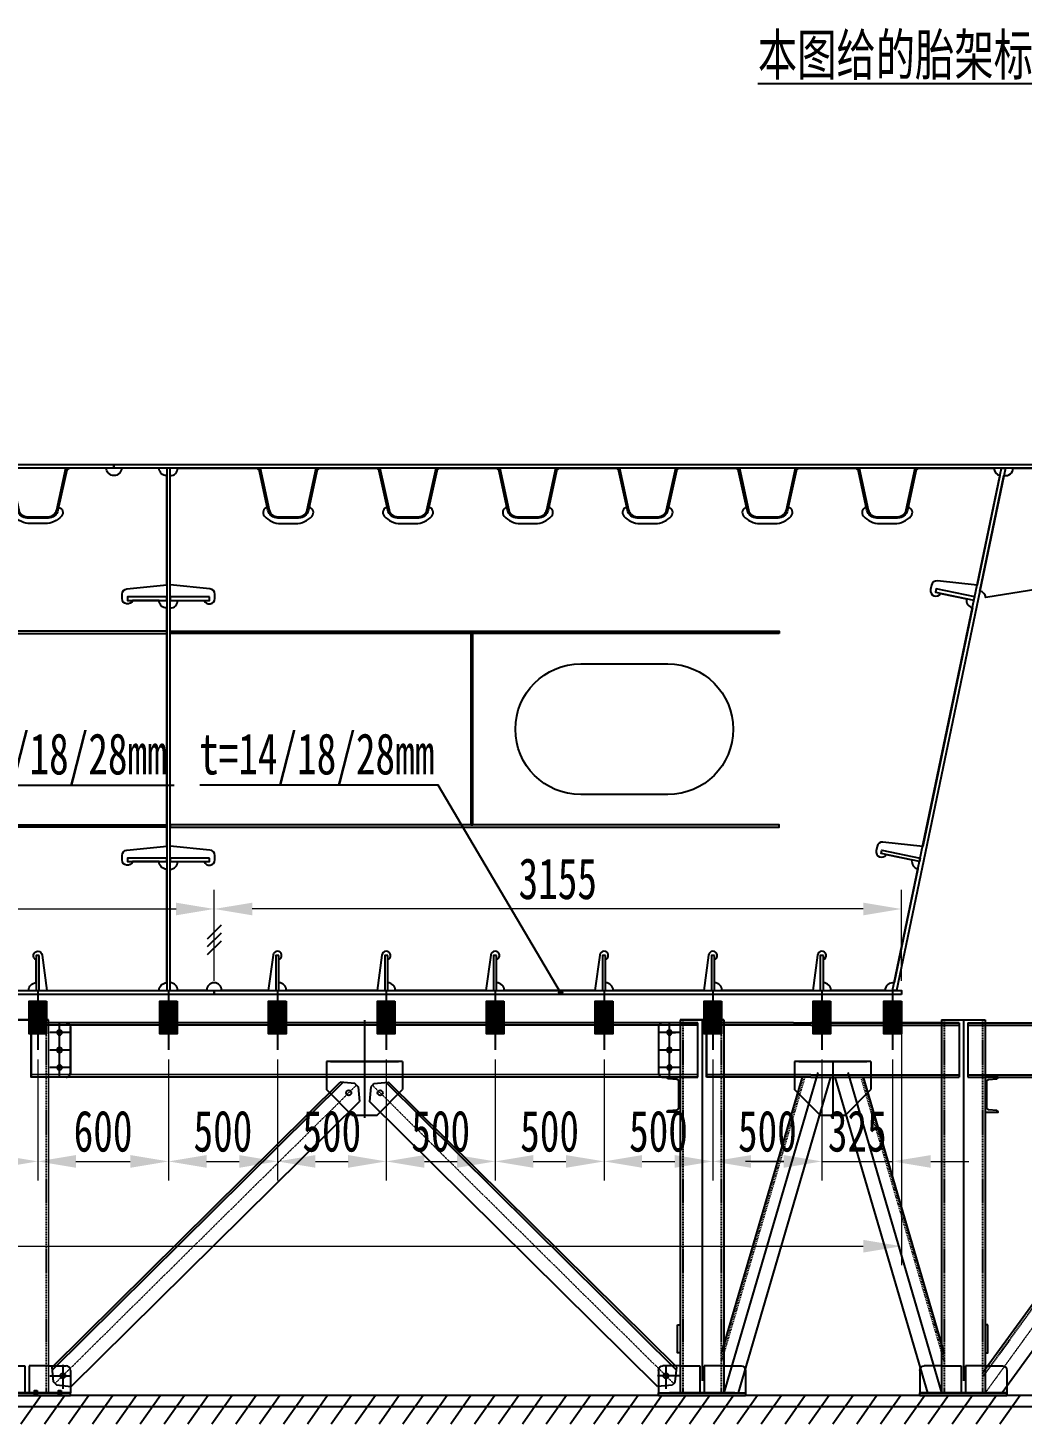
# Model space of a CAD drawing. Extents: x -158665 to 747974, y -1078007 to -307893.
# Drawn here: x 567561 to 572125, y -715950 to -709536 of the extents above; entities that cross this region are included whole.
import ezdxf

# ---------------------------------------------------------------- set-up
doc = ezdxf.new("R2010")
doc.units = 0
doc.header["$LTSCALE"] = 0.02
doc.header["$MEASUREMENT"] = 0
doc.header["$PDMODE"] = 35
doc.header["$PDSIZE"] = 150
for name, pattern in [('ACAD_ISO10W100', [18, 12, -3, 0, -3]), ('CENTER', [2, 1.25, -0.25, 0.25, -0.25]), ('DASHEDX2', [38.1, 25.4, -12.7])]:
    doc.linetypes.add(name, pattern=pattern)
doc.layers.get('0').update_dxf_attribs({"linetype": 'CONTINUOUS'})
doc.layers.get('Defpoints').update_dxf_attribs({"linetype": 'CONTINUOUS'})
doc.layers.add('1', color=1, linetype='CONTINUOUS')
for name, color, linetype, lineweight in [('中心线(CENTER)', 1, 'CENTER', 13), ('中粗线', 7, 'CONTINUOUS', 25), ('文字层', 4, 'CONTINUOUS', 13)]:
    doc.layers.add(name, color=color, linetype=linetype, lineweight=lineweight)
doc.styles.add('仿宋', font='仿宋_GB2312_1.ttf', dxfattribs={"width": 0.7})
doc.dimstyles.new('70', dxfattribs={"dimscale": 70, "dimtxt": 2.7, "dimasz": 2.5, "dimexe": 1.25, "dimexo": 0.625, "dimtad": 1, "dimdec": 0, "dimdsep": 46, "dimtxsty": '仿宋', "dimcen": 2.5, "dimclrd": 3, "dimclre": 3, "dimclrt": 4, "dimazin": 0, "dimtfac": 1, "dimtdec": 0, "dimtmove": 0, "dimatfit": 3, "dimfxl": 1.25, "dimlwd": 13, "dimlwe": 13, "dimarcsym": 0})

# ---------------------------------------------------------------- blocks, each defined once
blk = doc.blocks.new('h2')
at = {"color": 8}
for p, q in [((0, 0), (380.1, 0)), ((2260, 0.1), (380, 0)), ((2180, 14), (2380, 14)), ((2380, 14), (2180, 14)), ((4480, 14), (4680, 14)), ((4680, 14), (4480, 14)), ((0, -11), (160, -11)), ((155.1, -11), (2260, -11)), ((4680, 0), (2300, 0)), ((2300, -11), (2699.9, -11)), ((2699.9, -11), (4680, -11)), ((1304.9, -190.2), (954.9, -190.2)), ((954.9, -190.2), (954.9, -318.5)), ((973.7, -190.2), (1286.2, -190.2)), ((1129.9, -190.2), (1129.9, -448.9)), ((3255.1, -190.2), (3605.1, -190.2)), ((3586.3, -190.2), (3273.8, -190.2)), ((3430.1, -190.2), (3430.1, -448.9)), ((3605.1, -190.2), (3605.1, -318.5)), ((0, -239), (160, -239)), ((0, -250), (160, -250)), ((160, -239), (2260, -239)), ((160, -250), (2260, -250)), ((2299.9, -239), (2699.9, -239)), ((2299.9, -250), (2699.9, -250)), ((2300, -239), (2399.9, -239)), ((2300, -250), (2399.9, -250)), ((2699.9, -239), (4680, -239)), ((2699.9, -250), (4680, -250)), ((4680, -250), (2779.9, -250)), ((4599.9, -239), (4680, -239)), ((4599.9, -250), (4680, -250)), ((4679.9, -250), (4599.9, -250)), ((4679.9, -250), (4599.9, -250)), ((2080, -1596.5), (2080, -1700)), ((2180, -1576.5), (2270, -1576.5)), ((2270, -1576.5), (2270, -1700)), ((2379.9, -1576.5), (2289.9, -1576.5)), ((2289.9, -1576.5), (2289.9, -1700.5)), ((2380, -1576.5), (2290, -1576.5)), ((2290, -1576.5), (2290, -1700)), ((2379.9, -1576.5), (2459.9, -1576.5)), ((2479.9, -1596.5), (2479.9, -1708.5)), ((2480, -1596.5), (2480, -1700)), ((4380, -1596.5), (4380, -1700)), ((4480, -1576.5), (4570, -1576.5)), ((4570, -1576.5), (4570, -1700)), ((2480, -1700), (2080, -1700)), ((2080, -1700), (2480, -1700)), ((2080, -1712), (2080, -1700)), ((2480, -1712), (2080, -1712)), ((2080, -1712), (2480, -1712)), ((2130, -1700), (2430, -1700)), ((2130, -1700), (2172, -1700)), ((2130, -1700), (2172, -1700)), ((2430, -1700), (2130, -1700)), ((2210, -1712), (2350, -1712)), ((2350, -1712), (2210, -1712)), ((2430, -1700), (2388, -1700)), ((2430, -1700), (2388, -1700)), ((2430, -1700), (2388, -1700)), ((2430, -1700), (2388, -1700)), ((2480, -1712), (2480, -1700)), ((2480, -1712), (2480, -1700)), ((4780, -1700), (4380, -1700)), ((4380, -1700), (4780, -1700)), ((4380, -1712), (4380, -1700)), ((4780, -1712), (4380, -1712)), ((4380, -1712), (4780, -1712)), ((4430, -1700), (4730, -1700)), ((4430, -1700), (4472, -1700)), ((4430, -1700), (4472, -1700)), ((4730, -1700), (4430, -1700)), ((4510, -1712), (4650, -1712)), ((4650, -1712), (4510, -1712)), ((4730, -1700), (4688, -1700)), ((4730, -1700), (4688, -1700)), ((4730, -1700), (4688, -1700)), ((4730, -1700), (4688, -1700)), ((4780, -1712), (4780, -1700)), ((4780, -1712), (4780, -1700))]:
    blk.add_line(p, q, dxfattribs=at)
at = {"color": 8, "linetype": 'DASHEDX2', "ltscale": 10}
for p, q in [((2192, 14), (2192, -1700)), ((2368, 14), (2368, -1700)), ((4492, 14), (4492, -1700)), ((4668, 14), (4668, -1700))]:
    blk.add_line(p, q, dxfattribs=at)
at = {"color": 8, "linetype": 'DASHEDX2', "ltscale": 50}
for p, q in [((0, -11), (160, -11)), ((155.1, -11), (2260, -11)), ((2300, -11), (2360, -11)), ((2699.9, -11), (4680, -11))]:
    blk.add_line(p, q, dxfattribs=at)
at = {"color": 8, "ltscale": 50}
for p, q in [((1304.9, -190.2), (1305, -318.4)), ((3255.1, -190.2), (3255, -318.4)), ((4420, -250), (4480, -250)), ((1071.8, -436.5), (954.9, -318.5)), ((1188, -436.6), (1305, -318.6)), ((1188.1, -436.5), (1305, -318.4)), ((1188.2, -436.5), (1305.1, -318.5)), ((3371.8, -436.5), (3254.9, -318.5)), ((3371.9, -436.5), (3255, -318.4)), ((3372, -436.6), (3255, -318.6)), ((3488.2, -436.5), (3605.1, -318.5)), ((1071.8, -436.5), (1188.1, -436.5)), ((3488.2, -436.5), (3371.9, -436.5)), ((2180, -1576.5), (2100, -1576.5)), ((2380, -1576.5), (2460, -1576.5)), ((4480, -1576.5), (4400, -1576.5))]:
    blk.add_line(p, q, dxfattribs=at)
at = {"color": 8}
for points in [[(2392, -1388), (2380, -1388), (2380, -1516), (2392, -1516)], [(4692, -1388), (4680, -1388), (4680, -1516), (4692, -1516)]]:
    blk.add_lwpolyline(points, close=True, dxfattribs=at)
for centre, start, end in [((2100, -1596.5), 90, 180), ((2459.9, -1596.5), 0, 90), ((2460, -1596.5), 0, 90), ((2460.5, -1597), 0.01956, 90.01956), ((4400, -1596.5), 90, 180)]:
    blk.add_arc(centre, 20, start, end, dxfattribs=at)
at = {"layer": '中心线(CENTER)', "color": 8, "ltscale": 10}
for p, q in [((2280, 14), (2280, -1644.3)), ((4580, 14), (4580, -1644.3)), ((1129.9, -250), (80, -1700)), ((1129.9, -250), (2179.8, -1700)), ((3430.1, -250), (2380.2, -1700)), ((3430.1, -250), (4480, -1700))]:
    blk.add_line(p, q, dxfattribs=at)
at = {"layer": '中粗线', "color": 8, "ltscale": 50}
for p, q in [((2260, 0.1), (2260, -250)), ((2300, 0.1), (2300, -250)), ((0, 0), (0, -250)), ((1052.8, -250), (68, -1610)), ((1207.1, -250), (2191.8, -1610)), ((3352.9, -250), (2368.2, -1610)), ((3507.2, -250), (4492, -1610)), ((1129.9, -356.6), (157.2, -1700)), ((1129.9, -356.6), (2102.7, -1700)), ((3430.1, -356.6), (2457.3, -1700)), ((3430.1, -356.6), (4402.8, -1700))]:
    blk.add_line(p, q, dxfattribs=at)
at = {"layer": '中粗线', "color": 8, "linetype": 'DASHEDX2', "ltscale": 5}
for p, q in [((1065.1, -250), (68, -1627.1)), ((1194.7, -250), (2191.8, -1627.1)), ((3365.3, -250), (2368.2, -1627.1)), ((3494.9, -250), (4492, -1627.1))]:
    blk.add_line(p, q, dxfattribs=at)
at = {"layer": '文字层', "color": 8}
for p, q in [((2180, 14), (2180, -1700)), ((2180, 14), (2180, -1700)), ((2380, 14), (2380, -1306)), ((2380, 14), (2380, -1700)), ((4480, 14), (4480, -1700)), ((4480, 14), (4480, -1700)), ((4680, 14), (4680, -1306)), ((4680, 14), (4680, -1700))]:
    blk.add_line(p, q, dxfattribs=at)
for points in [[(2380, -410), (2440, -410, 0.390356), (2433.4, -402.8), (2395.1, -399.9, -0.393594), (2387.2, -391.3), (2387.2, -268.7, -0.390356), (2395.1, -260.1), (2433.4, -257.2, 0.390356), (2440, -250), (2380, -250)], [(4480, -410), (4420, -410, -0.390356), (4426.6, -402.8), (4464.9, -399.9, 0.393594), (4472.8, -391.3), (4472.8, -268.7, 0.390356), (4464.9, -260.1), (4426.6, -257.2, -0.390356), (4420, -250), (4480, -250)]]:
    blk.add_lwpolyline(points, format="xyb", close=True, dxfattribs=at)
blk = doc.blocks.new('f d')
at = {"color": 8}
for p, q in [((-200, 0), (0, 0)), ((-1825, -192.3), (-1475, -192.3)), ((-1493.7, -192.3), (-1806.2, -192.3)), ((-1475, -192.3), (-1475, -320.6)), ((1625, -192.3), (1275, -192.3)), ((1275, -192.3), (1275, -320.6)), ((1293.7, -192.3), (1606.2, -192.3)), ((1450, -192.3), (1450, -451)), ((-199.9, -1590.5), (-279.9, -1590.5)), ((-200, -1590.5), (-110, -1590.5)), ((-199.9, -1590.5), (-109.9, -1590.5)), ((-110, -1590.5), (-110, -1714)), ((-109.9, -1590.5), (-109.9, -1714.5)), ((0, -1590.5), (-90, -1590.5)), ((-90, -1590.5), (-90, -1714)), ((-300, -1610.5), (-300, -1714)), ((-299.9, -1610.5), (-299.9, -1722.5)), ((100, -1610.5), (100, -1714)), ((-300, -1714), (100, -1714)), ((100, -1714), (-300, -1714)), ((-300, -1726), (-300, -1714)), ((-300, -1726), (-300, -1714)), ((-300, -1726), (100, -1726)), ((100, -1726), (-300, -1726)), ((50, -1714), (-250, -1714)), ((-250, -1714), (50, -1714)), ((-250, -1714), (-208, -1714)), ((-250, -1714), (-208, -1714)), ((-250, -1714), (-208, -1714)), ((-250, -1714), (-208, -1714)), ((-30, -1726), (-170, -1726)), ((-170, -1726), (-30, -1726)), ((50, -1714), (8, -1714)), ((50, -1714), (8, -1714)), ((100, -1726), (100, -1714))]:
    blk.add_line(p, q, dxfattribs=at)
at = {"color": 8, "linetype": 'DASHEDX2', "ltscale": 10}
for p, q in [((-188, 0), (-188, -1714)), ((-188, 0), (-188, -1714)), ((-188, 0), (-188, -1714)), ((-12, 0), (-12, -1714))]:
    blk.add_line(p, q, dxfattribs=at)
at = {"color": 8, "ltscale": 50}
for p, q in [((-1825, -192.3), (-1825, -320.6)), ((1625, -192.3), (1625, -320.6)), ((-3083.5, -1596.6), (-1760.8, -286)), ((-3082.3, -1609.4), (-1748, -287.4)), ((-1708.2, -438.7), (-1825, -320.6)), ((-1693.6, -293.4), (-1760.8, -286)), ((-1686.6, -300.5), (-1693.6, -293.4)), ((-1686.6, -300.5), (-1679.5, -307.6)), ((-1679.5, -307.6), (-1672.8, -374.8)), ((-1620.4, -307.6), (-1627.1, -374.8)), ((-1613.4, -300.5), (-1620.4, -307.6)), ((-1613.4, -300.5), (-1606.4, -293.3)), ((-1606.4, -293.3), (-1539.2, -286)), ((-1591.8, -438.7), (-1475, -320.6)), ((-217.3, -1608.9), (-1552, -287.4)), ((-216, -1596.1), (-1539.2, -286)), ((16, -1596.1), (1339.2, -286)), ((17.3, -1608.9), (1352, -287.4)), ((1391.8, -438.7), (1275, -320.6)), ((1406.4, -293.3), (1339.2, -286)), ((1413.4, -300.5), (1406.4, -293.3)), ((1413.4, -300.5), (1420.4, -307.6)), ((1420.4, -307.6), (1427.1, -374.8)), ((1479.5, -307.6), (1472.8, -374.8)), ((1486.6, -300.5), (1479.5, -307.6)), ((1486.6, -300.5), (1493.6, -293.4)), ((1493.6, -293.4), (1560.8, -286)), ((1508.2, -438.7), (1625, -320.6)), ((2882.3, -1609.4), (1548, -287.4)), ((2883.5, -1596.6), (1560.8, -286)), ((-2995.5, -1685.4), (-1672.8, -374.8)), ((-1708.1, -438.7), (-1825, -320.7)), ((-303.9, -1684.9), (-1627.1, -374.8)), ((103.9, -1684.9), (1427.1, -374.8)), ((2795.5, -1685.4), (1472.8, -374.8)), ((1508.1, -438.7), (1625, -320.7)), ((-1591.8, -438.7), (-1708.2, -438.7)), ((1391.8, -438.7), (1508.2, -438.7)), ((-3076.8, -1663.9), (-3083.5, -1596.6)), ((-200, -1590.5), (-280, -1590.5)), ((-222.7, -1663.4), (-216, -1596.1)), ((0, -1590.5), (80, -1590.5)), ((22.7, -1663.4), (16, -1596.1)), ((2876.8, -1663.9), (2883.5, -1596.6)), ((-3069.8, -1671), (-3076.8, -1663.9)), ((-229.7, -1670.5), (-222.7, -1663.4)), ((29.7, -1670.5), (22.7, -1663.4)), ((2869.8, -1671), (2876.8, -1663.9)), ((-3069.8, -1671), (-3062.7, -1678.1)), ((-3062.7, -1678.1), (-2995.5, -1685.4)), ((-236.7, -1677.6), (-303.9, -1684.9)), ((-229.7, -1670.5), (-236.7, -1677.6)), ((29.7, -1670.5), (36.7, -1677.6)), ((36.7, -1677.6), (103.9, -1684.9)), ((2862.7, -1678.1), (2795.5, -1685.4)), ((2869.8, -1671), (2862.7, -1678.1))]:
    blk.add_line(p, q, dxfattribs=at)
at = {"color": 8, "ltscale": 5}
blk.add_line((-1650, -192.3), (-1650, -451), dxfattribs=at)
at = {"color": 8, "linetype": 'ACAD_ISO10W100', "ltscale": 10}
for p, q in [((-3034.3, -1585.8), (-3034.2, -1695.8)), ((-265.2, -1585.3), (-265.2, -1695.3)), ((65.2, -1585.3), (65.2, -1695.3)), ((2834.3, -1585.8), (2834.2, -1695.8)), ((-3094.3, -1635.8), (-2994.3, -1635.7)), ((-205.2, -1635.3), (-305.2, -1635.3)), ((5.2, -1635.3), (105.2, -1635.3)), ((2894.3, -1635.8), (2794.3, -1635.7))]:
    blk.add_line(p, q, dxfattribs=at)
at = {"color": 8}
for centre in [(-1722.1, -335.7), (-1722.1, -335.6), (-1577.9, -335.6), (1377.9, -335.6), (1522.1, -335.6), (1522.1, -335.7), (-3034.3, -1635.8), (-265.2, -1635.3), (65.2, -1635.3), (2834.3, -1635.8)]:
    blk.add_circle(centre, 11.6, dxfattribs=at)
for centre, start, end in [((-280, -1610.5), 90, 180), ((-279.9, -1610.5), 90, 180), ((80, -1610.5), 0, 90)]:
    blk.add_arc(centre, 20, start, end, dxfattribs=at)
at = {"layer": '中心线(CENTER)', "color": 8, "ltscale": 5}
for p, q in [((-3069.8, -1671), (-1686.6, -300.5)), ((-229.7, -1670.5), (-1613.4, -300.5)), ((29.7, -1670.5), (1413.4, -300.5)), ((2869.8, -1671), (1486.6, -300.5))]:
    blk.add_line(p, q, dxfattribs=at)
at = {"layer": '文字层', "color": 8}
for p, q in [((-200, 0), (-200, -1320)), ((-200, 0), (-200, -1714)), ((-200, 0), (-200, -1714)), ((-200, 0), (-200, -1714)), ((0, 0), (0, -1714)), ((0, 0), (0, -1714))]:
    blk.add_line(p, q, dxfattribs=at)
blk.add_lwpolyline([(-200, -424), (-260, -424, -0.390356), (-253.4, -416.8), (-215.1, -413.9, 0.393594), (-207.2, -405.3), (-207.2, -282.7, 0.390356), (-215.1, -274.1), (-253.4, -271.2, -0.390356), (-260, -264), (-200, -264)], format="xyb", close=True, dxfattribs=at)
blk = doc.blocks.new('TJ')
at = {"color": 8}
for p, q in [((4500, 0), (4500, -1320)), ((4500, 0), (4500, -1714)), ((4600, 0), (4600, -1658.3)), ((4700, 0), (4700, -1714)), ((4700, 0), (4700, -1714)), ((5700, 0), (5700, -1714)), ((5700, 0), (5900, 0)), ((5700, 0), (5700, -1714)), ((5900, 0), (5700, 0)), ((5800, 0), (5800, -1658.3)), ((5900, 0), (5900, -1320)), ((5900, 0), (5900, -1714)), ((8800, 0), (9000, 0)), ((5380.1, -14), (4620, -14)), ((4620, -14), (5300.1, -14)), ((4819.9, -14), (4620, -14)), ((5300.1, -25), (4620, -25)), ((5300.1, -25), (5780, -25.1)), ((5380.1, -14), (5780, -14)), ((5620, -14), (5780, -14)), ((5700, -14), (5780, -14)), ((5780, -13.8), (5780, -264)), ((5780, -264), (5780, -13.8)), ((5780, -264), (5780, -13.8)), ((5819.9, -14), (8880, -13.8)), ((5819.9, -264), (5819.9, -13.8)), ((5819.9, -264), (5819.9, -13.8)), ((5899.9, -14), (5819.9, -14)), ((5899.9, -14), (5819.9, -14)), ((5819.9, -25.1), (8880, -25.5)), ((8720, -14), (8880, -14)), ((8800, -14), (8880, -14)), ((8879.8, -265.5), (8880, -15.2)), ((8879.8, -265.5), (8880, -15.2)), ((8880, -13.8), (8880, -264)), ((8880, -264), (8880, -13.8)), ((8880, -264), (8880, -13.8)), ((5025, -192.3), (5375, -192.3)), ((5356.3, -192.3), (5043.8, -192.3)), ((5200, -192.3), (5200, -455.7)), ((5375, -192.3), (5375, -320.6)), ((5300.1, -253), (4620, -253)), ((5131.3, -242.1), (4700, -1714)), ((5268.7, -242.1), (5700, -1714)), ((5300.1, -253), (5780, -252.8)), ((5819.9, -252.8), (8880, -251.5)), ((5300.1, -264), (4620, -264)), ((5300.1, -264), (5780, -263.9)), ((5620, -264), (5780, -264)), ((5700, -264), (5780, -264)), ((5819.9, -263.9), (8880, -263.5)), ((5899.9, -264), (5819.9, -264)), ((5899.9, -264), (5819.9, -264)), ((8720, -264), (8880, -264)), ((8800, -264), (8880, -264)), ((4500.1, -1590.5), (4420.1, -1590.5)), ((4500.1, -1590.5), (4590.1, -1590.5)), ((4590.1, -1590.5), (4590.1, -1714.5)), ((4700, -1590.5), (4610, -1590.5)), ((4610, -1590.5), (4610, -1714)), ((5700.1, -1590.5), (5620.1, -1590.5)), ((5700, -1590.5), (5790, -1590.5)), ((5790, -1590.5), (5790, -1714)), ((5899.9, -1590.5), (5809.9, -1590.5)), ((5809.9, -1590.5), (5809.9, -1714.5)), ((5899.9, -1590.5), (5979.9, -1590.5)), ((4400.1, -1610.5), (4400.1, -1722.5)), ((4800, -1610.5), (4800, -1714)), ((5600.1, -1610.5), (5600.1, -1714)), ((5999.9, -1610.5), (6000, -1714)), ((4400, -1714), (4800, -1714)), ((4800, -1714), (4400, -1714)), ((4400, -1726), (4400, -1714)), ((4400, -1726), (4800, -1726)), ((4800, -1726), (4400, -1726)), ((4750, -1714), (4450, -1714)), ((4450, -1714), (4750, -1714)), ((4450, -1714), (4492, -1714)), ((4450, -1714), (4492, -1714)), ((4670, -1726), (4530, -1726)), ((4530, -1726), (4670, -1726)), ((4750, -1714), (4708, -1714)), ((4750, -1714), (4708, -1714)), ((4800, -1726), (4800, -1714)), ((6000, -1714), (5600, -1714)), ((6000, -1726), (5600, -1726)), ((5650, -1714), (5950, -1714)), ((5950, -1714), (5650, -1714)), ((5730, -1726), (5870, -1726)), ((5870, -1726), (5730, -1726)), ((5950, -1714), (5908, -1714))]:
    blk.add_line(p, q, dxfattribs=at)
at = {"color": 8, "ltscale": 50}
for p, q in [((4700, 0), (4500, 0)), ((4620, -14), (4620, -264)), ((5899.9, -14), (5979.9, -14)), ((5938.9, -59), (5921.9, -59)), ((5025, -192.3), (5025, -320.6)), ((5059.8, -264), (4688, -1532.7)), ((5190, -264), (4765.1, -1714)), ((5141.8, -438.7), (5025, -320.6)), ((5141.9, -438.7), (5025, -320.7)), ((5210, -264), (5634.9, -1714)), ((5258.1, -438.7), (5375, -320.6)), ((5340.2, -264), (5712, -1532.7)), ((5960, -264), (5900, -264)), ((5979.9, -264), (5960, -264)), ((5258.1, -438.7), (5141.8, -438.7)), ((4700, -1590.5), (4780, -1590.5))]:
    blk.add_line(p, q, dxfattribs=at)
at = {"color": 8, "linetype": 'DASHEDX2', "ltscale": 10}
for p, q in [((4512, 0), (4512, -1714)), ((4512, 0), (4512, -1714)), ((4688, 0), (4688, -1714)), ((4688, 0), (4688, -1714)), ((5712, 0), (5712, -1714)), ((5712, 0), (5712, -1714)), ((5888, 0), (5888, -1714)), ((5888, 0), (5888, -1714)), ((5300.1, -25), (4620, -25)), ((5070.2, -264), (4688, -1568.3)), ((5329.8, -264), (5712, -1568.3))]:
    blk.add_line(p, q, dxfattribs=at)
at = {"color": 8, "linetype": 'ACAD_ISO10W100', "ltscale": 10}
for p, q in [((5899.9, -59), (5996.1, -59)), ((5949.9, -264), (5949.9, -14)), ((7350, -1.9), (7350, -263.9)), ((8700, -59), (8796.2, -59)), ((8750, -264), (8750, -14)), ((8750, -264), (8750, -14)), ((5899.9, -139), (5996.1, -139)), ((8700, -139), (8796.2, -139)), ((5899.9, -219), (5996.1, -219)), ((8700, -219), (8796.2, -219))]:
    blk.add_line(p, q, dxfattribs=at)
at = {"color": 8}
for points in [[(5979.9, -14, -0.414214), (5999.9, -34), (5999.9, -244, -0.414214), (5979.9, -264)], [(8720, -264, -0.414214), (8700, -244)]]:
    blk.add_lwpolyline(points, format="xyb", dxfattribs=at)
for points in [[(8700, -244), (8700, -34)], [(4488, -1402), (4500, -1402), (4500, -1530), (4488, -1530)], [(5912, -1402), (5900, -1402), (5900, -1530), (5912, -1530)], [(-556.3, -1726), (19324.5, -1726), (19324.5, -1775.9), (-556.3, -1775.9)]]:
    blk.add_lwpolyline(points, close=True, dxfattribs=at)
for points in [[(4500, -424), (4440, -424, -0.390356), (4446.6, -416.8), (4484.9, -413.9, 0.393594), (4492.8, -405.3), (4492.8, -282.7, 0.390356), (4484.9, -274.1), (4446.6, -271.2, -0.390356), (4440, -264), (4500, -264)], [(5900, -424), (5960, -424, 0.390356), (5953.4, -416.8), (5915.1, -413.9, -0.393594), (5907.2, -405.3), (5907.2, -282.7, -0.390356), (5915.1, -274.1), (5953.4, -271.2, 0.390356), (5960, -264), (5900, -264)]]:
    blk.add_lwpolyline(points, format="xyb", close=True, dxfattribs=at)
for points in [[(5600.1, -1714), (5600, -1726), (6000, -1726), (6000, -1714), (5600, -1714)], [(5950, -1714), (5908, -1714)]]:
    blk.add_lwpolyline(points, dxfattribs=at)
at = {"color": 8, "elevation": -15.9}
for points in [[(8742.4, -1702.4), (8742.4, -1722.8), (8754.1, -1722.8), (8754.1, -1702.4)], [(8853, -1702.4), (8853, -1722.8), (8864.7, -1722.8), (8864.7, -1702.4)]]:
    blk.add_lwpolyline(points, close=True, dxfattribs=at)
at = {"color": 8}
for centre in [(5949.9, -59), (8750, -59), (8750, -59), (5949.9, -139), (8750, -139), (8750, -139), (5949.9, -219), (8750, -219), (8750, -219)]:
    blk.add_circle(centre, 11, dxfattribs=at)
for centre, start, end in [((8720, -34), 90, 180), ((8720, -34), 90, 180), ((8720, -244), 180, 270), ((4420.1, -1610.5), 90, 180), ((4780, -1610.5), 0, 90), ((5620.1, -1610.5), 90, 180), ((5979.9, -1610.5), 0, 90)]:
    blk.add_arc(centre, 20, start, end, dxfattribs=at)
at = {"color": 8, "xscale": -1}
for name, p in [('h2', (4580, -14)), ('f d', (8800, 0))]:
    blk.add_blockref(name, p, dxfattribs=at)
blk = doc.blocks.new('*D466')
at = {"color": 3, "lineweight": 13, "ltscale": 3}
for p, q in [((567006.1, -714275.3), (567006.1, -714831.1)), ((567606.1, -714275.3), (567606.1, -714831.1))]:
    blk.add_line(p, q, dxfattribs=at)
at = {"color": 3, "linetype": 'ByBlock', "lineweight": 13, "ltscale": 3}
blk.add_line((567181.1, -714743.6), (567431.1, -714743.6), dxfattribs=at)
at = {"color": 3, "ltscale": 3}
for points in [[(567181.1, -714714.5), (567181.1, -714772.8), (567006.1, -714743.6)], [(567431.1, -714714.5), (567431.1, -714772.8), (567606.1, -714743.6)]]:
    blk.add_solid(points, dxfattribs=at)
at = {"layer": 'Defpoints', "color": 0, "ltscale": 3}
for p in [(567006.1, -714231.6), (567606.1, -714231.6), (567606.1, -714743.6)]:
    blk.add_point(p, dxfattribs=at)
at = {"color": 4, "ltscale": 3, "insert": (567306.1, -714605.4), "char_height": 189, "attachment_point": 5, "style": '仿宋'}
blk.add_mtext('600', dxfattribs=at)
blk = doc.blocks.new('*D467')
at = {"color": 3, "lineweight": 13, "ltscale": 3}
for p, q in [((567606.1, -714275.3), (567606.1, -714831.1)), ((568206.1, -714275.3), (568206.1, -714831.1))]:
    blk.add_line(p, q, dxfattribs=at)
at = {"color": 3, "linetype": 'ByBlock', "lineweight": 13, "ltscale": 3}
blk.add_line((567781.1, -714743.6), (568031.1, -714743.6), dxfattribs=at)
at = {"color": 3, "ltscale": 3}
for points in [[(567781.1, -714714.5), (567781.1, -714772.8), (567606.1, -714743.6)], [(568031.1, -714714.5), (568031.1, -714772.8), (568206.1, -714743.6)]]:
    blk.add_solid(points, dxfattribs=at)
at = {"layer": 'Defpoints', "color": 0, "ltscale": 3}
for p in [(567606.1, -714231.6), (568206.1, -714231.6), (568206.1, -714743.6)]:
    blk.add_point(p, dxfattribs=at)
at = {"color": 4, "ltscale": 3, "insert": (567906.1, -714605.4), "char_height": 189, "attachment_point": 5, "style": '仿宋'}
blk.add_mtext('600', dxfattribs=at)
blk = doc.blocks.new('*D468')
at = {"color": 3, "lineweight": 13, "ltscale": 3}
for p, q in [((568206.1, -714275.3), (568206.1, -714831.1)), ((568706.2, -714275.4), (568706.2, -714831.1))]:
    blk.add_line(p, q, dxfattribs=at)
at = {"color": 3, "linetype": 'ByBlock', "lineweight": 13, "ltscale": 3}
blk.add_line((568381.1, -714743.6), (568531.2, -714743.6), dxfattribs=at)
at = {"color": 3, "ltscale": 3}
for points in [[(568381.1, -714714.5), (568381.1, -714772.8), (568206.1, -714743.6)], [(568531.2, -714714.5), (568531.2, -714772.8), (568706.2, -714743.6)]]:
    blk.add_solid(points, dxfattribs=at)
at = {"layer": 'Defpoints', "color": 0, "ltscale": 3}
for p in [(568206.1, -714231.6), (568706.2, -714231.7), (568706.2, -714743.6)]:
    blk.add_point(p, dxfattribs=at)
at = {"color": 4, "ltscale": 3, "insert": (568456.2, -714605.4), "char_height": 189, "attachment_point": 5, "style": '仿宋'}
blk.add_mtext('500', dxfattribs=at)
blk = doc.blocks.new('*D469')
at = {"color": 3, "lineweight": 13, "ltscale": 3}
for p, q in [((568706.2, -714275.4), (568706.2, -714831.1)), ((569206.1, -714275.4), (569206.1, -714831.1))]:
    blk.add_line(p, q, dxfattribs=at)
at = {"color": 3, "linetype": 'ByBlock', "lineweight": 13, "ltscale": 3}
blk.add_line((568881.2, -714743.6), (569031.1, -714743.6), dxfattribs=at)
at = {"color": 3, "ltscale": 3}
for points in [[(568881.2, -714714.5), (568881.2, -714772.8), (568706.2, -714743.6)], [(569031.1, -714714.5), (569031.1, -714772.8), (569206.1, -714743.6)]]:
    blk.add_solid(points, dxfattribs=at)
at = {"layer": 'Defpoints', "color": 0, "ltscale": 3}
for p in [(568706.2, -714231.7), (569206.1, -714231.7), (569206.1, -714743.6)]:
    blk.add_point(p, dxfattribs=at)
at = {"color": 4, "ltscale": 3, "insert": (568956.2, -714605.4), "char_height": 189, "attachment_point": 5, "style": '仿宋'}
blk.add_mtext('500', dxfattribs=at)
blk = doc.blocks.new('*D470')
at = {"color": 3, "lineweight": 13, "ltscale": 3}
for p, q in [((569206.1, -714275.4), (569206.1, -714831.1)), ((569706.1, -714275.4), (569706.1, -714831.1))]:
    blk.add_line(p, q, dxfattribs=at)
at = {"color": 3, "linetype": 'ByBlock', "lineweight": 13, "ltscale": 3}
blk.add_line((569381.1, -714743.6), (569531.1, -714743.6), dxfattribs=at)
at = {"color": 3, "ltscale": 3}
for points in [[(569381.1, -714714.5), (569381.1, -714772.8), (569206.1, -714743.6)], [(569531.1, -714714.5), (569531.1, -714772.8), (569706.1, -714743.6)]]:
    blk.add_solid(points, dxfattribs=at)
at = {"layer": 'Defpoints', "color": 0, "ltscale": 3}
for p in [(569206.1, -714231.7), (569706.1, -714231.7), (569706.1, -714743.6)]:
    blk.add_point(p, dxfattribs=at)
at = {"color": 4, "ltscale": 3, "insert": (569456.1, -714605.4), "char_height": 189, "attachment_point": 5, "style": '仿宋'}
blk.add_mtext('500', dxfattribs=at)
blk = doc.blocks.new('*D471')
at = {"color": 3, "lineweight": 13, "ltscale": 3}
for p, q in [((569706.1, -714275.4), (569706.1, -714831.1)), ((570206.1, -714275.3), (570206.1, -714831.1))]:
    blk.add_line(p, q, dxfattribs=at)
at = {"color": 3, "linetype": 'ByBlock', "lineweight": 13, "ltscale": 3}
blk.add_line((569881.1, -714743.6), (570031.1, -714743.6), dxfattribs=at)
at = {"color": 3, "ltscale": 3}
for points in [[(569881.1, -714714.5), (569881.1, -714772.8), (569706.1, -714743.6)], [(570031.1, -714714.5), (570031.1, -714772.8), (570206.1, -714743.6)]]:
    blk.add_solid(points, dxfattribs=at)
at = {"layer": 'Defpoints', "color": 0, "ltscale": 3}
for p in [(569706.1, -714231.7), (570206.1, -714231.6), (570206.1, -714743.6)]:
    blk.add_point(p, dxfattribs=at)
at = {"color": 4, "ltscale": 3, "insert": (569956.1, -714605.4), "char_height": 189, "attachment_point": 5, "style": '仿宋'}
blk.add_mtext('500', dxfattribs=at)
blk = doc.blocks.new('*D472')
at = {"color": 3, "lineweight": 13, "ltscale": 3}
for p, q in [((570206.1, -714275.3), (570206.1, -714831.1)), ((570706.1, -714275.3), (570706.1, -714831.1))]:
    blk.add_line(p, q, dxfattribs=at)
at = {"color": 3, "linetype": 'ByBlock', "lineweight": 13, "ltscale": 3}
blk.add_line((570381.1, -714743.6), (570531.1, -714743.6), dxfattribs=at)
at = {"color": 3, "ltscale": 3}
for points in [[(570381.1, -714714.5), (570381.1, -714772.8), (570206.1, -714743.6)], [(570531.1, -714714.5), (570531.1, -714772.8), (570706.1, -714743.6)]]:
    blk.add_solid(points, dxfattribs=at)
at = {"layer": 'Defpoints', "color": 0, "ltscale": 3}
for p in [(570206.1, -714231.6), (570706.1, -714231.6), (570706.1, -714743.6)]:
    blk.add_point(p, dxfattribs=at)
at = {"color": 4, "ltscale": 3, "insert": (570456.1, -714605.4), "char_height": 189, "attachment_point": 5, "style": '仿宋'}
blk.add_mtext('500', dxfattribs=at)
blk = doc.blocks.new('*D473')
at = {"color": 3, "lineweight": 13, "ltscale": 3}
for p, q in [((570706.1, -714275.3), (570706.1, -714831.1)), ((571206.1, -714275.3), (571206.1, -714831.1))]:
    blk.add_line(p, q, dxfattribs=at)
at = {"color": 3, "linetype": 'ByBlock', "lineweight": 13, "ltscale": 3}
blk.add_line((570881.1, -714743.6), (571031.1, -714743.6), dxfattribs=at)
at = {"color": 3, "ltscale": 3}
for points in [[(570881.1, -714714.5), (570881.1, -714772.8), (570706.1, -714743.6)], [(571031.1, -714714.5), (571031.1, -714772.8), (571206.1, -714743.6)]]:
    blk.add_solid(points, dxfattribs=at)
at = {"layer": 'Defpoints', "color": 0, "ltscale": 3}
for p in [(570706.1, -714231.6), (571206.1, -714231.6), (571206.1, -714743.6)]:
    blk.add_point(p, dxfattribs=at)
at = {"color": 4, "ltscale": 3, "insert": (570956.1, -714605.4), "char_height": 189, "attachment_point": 5, "style": '仿宋'}
blk.add_mtext('500', dxfattribs=at)
blk = doc.blocks.new('*D474')
at = {"color": 3, "lineweight": 13, "ltscale": 3}
for p, q in [((571206.1, -714275.3), (571206.1, -714831.1)), ((571531.1, -714275.3), (571531.1, -714831.1))]:
    blk.add_line(p, q, dxfattribs=at)
at = {"color": 3, "linetype": 'ByBlock', "lineweight": 13, "ltscale": 3}
for p, q in [((571031.1, -714743.6), (570856.1, -714743.6)), ((571206.1, -714743.6), (571531.1, -714743.6)), ((571706.1, -714743.6), (571881.1, -714743.6))]:
    blk.add_line(p, q, dxfattribs=at)
at = {"color": 3, "ltscale": 3}
for points in [[(571031.1, -714714.5), (571031.1, -714772.8), (571206.1, -714743.6)], [(571706.1, -714714.5), (571706.1, -714772.8), (571531.1, -714743.6)]]:
    blk.add_solid(points, dxfattribs=at)
at = {"layer": 'Defpoints', "color": 0, "ltscale": 3}
for p in [(571206.1, -714231.6), (571531.1, -714231.6), (571531.1, -714743.6)]:
    blk.add_point(p, dxfattribs=at)
at = {"color": 4, "ltscale": 3, "insert": (571368.6, -714605.4), "char_height": 189, "attachment_point": 5, "style": '仿宋'}
blk.add_mtext('325', dxfattribs=at)
blk = doc.blocks.new('*D485')
at = {"color": 3, "lineweight": 13, "ltscale": 3}
for p, q in [((561241.1, -714019.8), (561241.1, -715220.8)), ((571571.1, -714019.8), (571571.1, -715220.8))]:
    blk.add_line(p, q, dxfattribs=at)
at = {"color": 3, "linetype": 'ByBlock', "lineweight": 13, "ltscale": 3}
blk.add_line((561416.1, -715133.3), (571396.1, -715133.3), dxfattribs=at)
at = {"color": 3, "ltscale": 3}
for points in [[(561416.1, -715104.1), (561416.1, -715162.4), (561241.1, -715133.3)], [(571396.1, -715104.1), (571396.1, -715162.4), (571571.1, -715133.3)]]:
    blk.add_solid(points, dxfattribs=at)
at = {"layer": 'Defpoints', "color": 0, "ltscale": 3}
for p in [(561241.1, -713976.1), (571571.1, -713976.1), (571571.1, -715133.3)]:
    blk.add_point(p, dxfattribs=at)
at = {"color": 4, "ltscale": 3, "insert": (565979.1, -714995), "char_height": 189, "attachment_point": 5, "style": '仿宋'}
blk.add_mtext('10330', dxfattribs=at)
blk = doc.blocks.new('*D801')
at = {"color": 3, "lineweight": 13, "ltscale": 3}
for p, q in [((564396.1, -713914.3), (564396.1, -713496.5)), ((568416.1, -713914.3), (568416.1, -713496.5))]:
    blk.add_line(p, q, dxfattribs=at)
at = {"color": 3, "linetype": 'ByBlock', "lineweight": 13, "ltscale": 3}
blk.add_line((564571.1, -713584), (568241.1, -713584), dxfattribs=at)
at = {"color": 3, "ltscale": 3}
for points in [[(564571.1, -713554.9), (564571.1, -713613.2), (564396.1, -713584)], [(568241.1, -713554.9), (568241.1, -713613.2), (568416.1, -713584)]]:
    blk.add_solid(points, dxfattribs=at)
at = {"layer": 'Defpoints', "color": 0, "ltscale": 3}
for p in [(568416.1, -713584), (564396.1, -713958.1), (568416.1, -713958.1)]:
    blk.add_point(p, dxfattribs=at)
at = {"color": 4, "ltscale": 3, "insert": (566406.1, -713445.8), "char_height": 189, "attachment_point": 5, "style": '仿宋'}
blk.add_mtext('4020', dxfattribs=at)
blk = doc.blocks.new('*D802')
at = {"color": 3, "lineweight": 13, "ltscale": 3}
for p, q in [((568416.1, -713914.3), (568416.1, -713496.5)), ((571571.1, -713914.3), (571571.1, -713496.5))]:
    blk.add_line(p, q, dxfattribs=at)
at = {"color": 3, "linetype": 'ByBlock', "lineweight": 13, "ltscale": 3}
blk.add_line((571396.1, -713584), (568591.1, -713584), dxfattribs=at)
at = {"color": 3, "ltscale": 3}
for points in [[(568591.1, -713554.9), (568591.1, -713613.2), (568416.1, -713584)], [(571396.1, -713554.9), (571396.1, -713613.2), (571571.1, -713584)]]:
    blk.add_solid(points, dxfattribs=at)
at = {"layer": 'Defpoints', "color": 0, "ltscale": 3}
for p in [(568416.1, -713584), (568416.1, -713958.1), (571571.1, -713958.1)]:
    blk.add_point(p, dxfattribs=at)
at = {"color": 4, "ltscale": 3, "insert": (569993.6, -713445.8), "char_height": 189, "attachment_point": 5, "style": '仿宋'}
blk.add_mtext('3155', dxfattribs=at)

msp = doc.modelspace()

# ---------------------------------------------------------------- hatches: boundary and pattern name
at = {"ltscale": 3}
h = msp.add_hatch(dxfattribs=at)
h.set_pattern_fill('ANSI31', color=1, style=0)
h.set_pattern_definition([(135, (732418.33259, -744136.62344), (0.08838834765, 0.08838834765), [])])
edge = h.paths.add_edge_path()
edge.add_arc((570006.6, -713967.5), 8.47, 0, 360)
h = msp.add_hatch(dxfattribs=at)
h.set_pattern_fill('ANSI31', style=0)
h.set_pattern_definition([(45, (431305.2723, -737248.2792), (-0.08838834765, 0.08838834765), [])])
h.paths.add_polyline_path([(567646.1, -714006.8), (567646.1, -714156.8), (567566.1, -714156.8), (567566.1, -714006.8)])
h = msp.add_hatch(dxfattribs=at)
h.set_pattern_fill('ANSI31', style=0)
h.set_pattern_definition([(45, (431905.2723, -737248.2792), (-0.08838834765, 0.08838834765), [])])
h.paths.add_polyline_path([(568246.1, -714006.8), (568246.1, -714156.8), (568166.1, -714156.8), (568166.1, -714006.8)])
h = msp.add_hatch(dxfattribs=at)
h.set_pattern_fill('ANSI31', style=0)
h.set_pattern_definition([(45, (432405.32213, -737248.38264), (-0.08838834765, 0.08838834765), [])])
h.paths.add_polyline_path([(568746.2, -714006.9), (568746.2, -714156.9), (568666.2, -714156.9), (568666.2, -714006.9)])
h = msp.add_hatch(dxfattribs=at)
h.set_pattern_fill('ANSI31', style=0)
h.set_pattern_definition([(45, (432905.2723, -737248.2792), (-0.08838834765, 0.08838834765), [])])
h.paths.add_polyline_path([(569246.1, -714006.8), (569246.1, -714156.8), (569166.1, -714156.8), (569166.1, -714006.8)])
h = msp.add_hatch(dxfattribs=at)
h.set_pattern_fill('ANSI31', style=0)
h.set_pattern_definition([(45, (433405.2723, -737248.2792), (-0.08838834765, 0.08838834765), [])])
h.paths.add_polyline_path([(569746.1, -714006.8), (569746.1, -714156.8), (569666.1, -714156.8), (569666.1, -714006.8)])
h = msp.add_hatch(dxfattribs=at)
h.set_pattern_fill('ANSI31', style=0)
h.set_pattern_definition([(45, (433905.2723, -737248.2792), (-0.08838834765, 0.08838834765), [])])
h.paths.add_polyline_path([(570246.1, -714006.8), (570246.1, -714156.8), (570166.1, -714156.8), (570166.1, -714006.8)])
h = msp.add_hatch(dxfattribs=at)
h.set_pattern_fill('ANSI31', style=0)
h.set_pattern_definition([(45, (434405.2723, -737248.2792), (-0.08838834765, 0.08838834765), [])])
h.paths.add_polyline_path([(570746.1, -714006.8), (570746.1, -714156.8), (570666.1, -714156.8), (570666.1, -714006.8)])
h = msp.add_hatch(dxfattribs=at)
h.set_pattern_fill('ANSI31', style=0)
h.set_pattern_definition([(45, (434905.2723, -737248.2792), (-0.08838834765, 0.08838834765), [])])
h.paths.add_polyline_path([(571246.1, -714006.8), (571246.1, -714156.8), (571166.1, -714156.8), (571166.1, -714006.8)])
h = msp.add_hatch(dxfattribs=at)
h.set_pattern_fill('ANSI31', style=0)
h.set_pattern_definition([(45, (435230.2723, -737248.2792), (-0.08838834765, 0.08838834765), [])])
h.paths.add_polyline_path([(571571.1, -714006.8), (571571.1, -714156.8), (571491.1, -714156.8), (571491.1, -714006.8)])

# ---------------------------------------------------------------- linework, layer by layer
at = {"color": 6, "ltscale": 3}
for p, q in [((567606.1, -713958.1), (567606.1, -714231.6)), ((568206.1, -713958.1), (568206.1, -714231.6)), ((568706.2, -713958.2), (568706.2, -714231.7)), ((569206.1, -713958.1), (569206.1, -714231.6)), ((569706.1, -713958.1), (569706.1, -714231.6)), ((570206.1, -713958.1), (570206.1, -714231.6)), ((570706.1, -713958.1), (570706.1, -714231.6)), ((571206.1, -713958.1), (571206.1, -714231.6)), ((571531.1, -713958.1), (571531.1, -714231.6))]:
    msp.add_line(p, q, dxfattribs=at)
at = {"color": 8, "ltscale": 3}
for p, q in [((567621.3, -715818.9), (567528.3, -715950.3)), ((567731, -715818.9), (567637.9, -715950.3)), ((567840.6, -715818.9), (567747.6, -715950.3)), ((567950.3, -715818.9), (567857.2, -715950.3)), ((568059.9, -715818.9), (567966.9, -715950.3)), ((568169.6, -715818.9), (568076.5, -715950.3)), ((568279.2, -715818.9), (568186.2, -715950.3)), ((568388.9, -715818.9), (568295.8, -715950.3)), ((568498.5, -715818.9), (568405.5, -715950.3)), ((568608.2, -715818.9), (568515.1, -715950.3)), ((568717.8, -715818.9), (568624.8, -715950.3)), ((568827.5, -715818.9), (568734.4, -715950.3)), ((568937.1, -715818.9), (568844.1, -715950.3)), ((569046.8, -715818.9), (568953.7, -715950.3)), ((569156.4, -715818.9), (569063.4, -715950.3)), ((569266.1, -715818.9), (569173, -715950.3)), ((569375.7, -715818.9), (569282.7, -715950.3)), ((569485.4, -715818.9), (569392.3, -715950.3)), ((569595, -715818.9), (569502, -715950.3)), ((569704.7, -715818.9), (569611.7, -715950.3)), ((569814.3, -715818.9), (569721.3, -715950.3)), ((569924, -715818.9), (569831, -715950.3)), ((570033.6, -715818.9), (569940.6, -715950.3)), ((570143.3, -715818.9), (570050.3, -715950.3)), ((570252.9, -715818.9), (570159.9, -715950.3)), ((570362.6, -715818.9), (570269.6, -715950.3)), ((570472.2, -715818.9), (570379.2, -715950.3)), ((570581.9, -715818.9), (570488.9, -715950.3)), ((570691.5, -715818.9), (570598.5, -715950.3)), ((570801.2, -715818.9), (570708.2, -715950.3)), ((570910.9, -715818.9), (570817.8, -715950.3)), ((571020.5, -715818.9), (570927.5, -715950.3)), ((571130.2, -715818.9), (571037.1, -715950.3)), ((571239.8, -715818.9), (571146.8, -715950.3)), ((571349.5, -715818.9), (571256.4, -715950.3)), ((571459.1, -715818.9), (571366.1, -715950.3)), ((571568.8, -715818.9), (571475.7, -715950.3)), ((571678.4, -715818.9), (571585.4, -715950.3)), ((571788.1, -715818.9), (571695, -715950.3)), ((571897.7, -715818.9), (571804.7, -715950.3)), ((572007.4, -715818.9), (571914.3, -715950.3)), ((572117, -715818.9), (572024, -715950.3))]:
    msp.add_line(p, q, dxfattribs=at)
at = {"color": 4}
for points in [[(567956.1, -711558.1), (564856.1, -711558.1), (564856.1, -711542.1), (567956.1, -711542.1)], [(572226.1, -711558.1), (567956.1, -711558.1), (567956.1, -711542.1), (572226.1, -711542.1)], [(568198.1, -713958.1), (568214.1, -713958.1), (568214.1, -711558.1), (568198.1, -711558.1)], [(568198.1, -712150.1), (568018.1, -712150.1), (568018.1, -712166.1), (568198.1, -712166.1)], [(568394.1, -712150.1), (568214.1, -712150.1), (568214.1, -712166.1), (568394.1, -712166.1)], [(568198.1, -713350.1), (568018.1, -713350.1), (568018.1, -713366.1), (568198.1, -713366.1)], [(568394.1, -713350.1), (568214.1, -713350.1), (568214.1, -713366.1), (568394.1, -713366.1)], [(568416.1, -713976.1), (564396.1, -713976.1), (564396.1, -713958.1), (568416.1, -713958.1)], [(571571.1, -713976.1), (568416.1, -713976.1), (568416.1, -713958.1), (571571.1, -713958.1)]]:
    msp.add_lwpolyline(points, close=True, dxfattribs=at)
at = {"color": 2, "ltscale": 3}
msp.add_lwpolyline([(567048.1, -713958.1), (567564.1, -713958.1, -0.414214), (567599.1, -713923.1), (567599.1, -713816.8, -1.76298), (567626, -713795.4), (567648.1, -713958.1), (568163.1, -713958.1, -0.414214), (568198.1, -713923.1), (568198.1, -713401.1, -0.414214), (568163.1, -713366.1), (568041.8, -713366.1, -0.84909), (567993.1, -713358.1), (567993.1, -713338.1, -0.385508), (568015.7, -713313.2), (568198.1, -713295.1), (568198.1, -712201.1, -0.414214), (568163.1, -712166.1), (568041.8, -712166.1, -0.84909), (567993.1, -712158.1), (567993.1, -712138.1, -0.385508), (568015.7, -712113.2), (568198.1, -712095.1), (568198.1, -711593.1, -0.414214), (568163.1, -711558.1), (567991.1, -711558.1, -1), (567921.1, -711558.1), (567751.1, -711558.1), (567739, -711567.9), (567702, -711738.1, -0.571769), (567715.3, -711779.1, -0.215741), (567640.1, -711813.1), (567572.1, -711813.1, -0.215741), (567497, -711779.1, -0.571769)], format="xyb", dxfattribs=at)
msp.add_lwpolyline([(568214.1, -712201.1, 0.414214), (568249.1, -712166.1), (568370.5, -712166.1, 0.84909), (568419.1, -712158.1), (568419.1, -712138.1, 0.385508), (568396.6, -712113.2), (568214.1, -712095.1), (568214.1, -711593.1, 0.414214), (568249.1, -711558.1), (568611.1, -711558.1), (568623.3, -711567.9), (568660.3, -711738.1, 0.571769), (568647, -711779.1, 0.215741), (568722.1, -711813.1), (568790.1, -711813.1, 0.215741), (568865.3, -711779.1, 0.571769), (568852, -711738.1), (568889, -711567.9), (568901.1, -711558.1), (569161.1, -711558.1), (569173.3, -711567.9), (569210.3, -711738.1, 0.571769), (569197, -711779.1, 0.215741), (569272.1, -711813.1), (569340.1, -711813.1, 0.215741), (569415.3, -711779.1, 0.571769), (569402, -711738.1), (569439, -711567.9), (569451.1, -711558.1), (569711.1, -711558.1), (569723.3, -711567.9), (569760.3, -711738.1, 0.571769), (569747, -711779.1, 0.215741), (569822.1, -711813.1), (569890.1, -711813.1, 0.215741), (569965.3, -711779.1, 0.571769), (569952, -711738.1), (569989, -711567.9), (570001.1, -711558.1), (570261.1, -711558.1), (570273.3, -711567.9), (570310.3, -711738.1, 0.571769), (570297, -711779.1, 0.215741), (570372.1, -711813.1), (570440.1, -711813.1, 0.215741), (570515.3, -711779.1, 0.571769), (570502, -711738.1), (570539, -711567.9), (570551.1, -711558.1), (570811.1, -711558.1), (570823.3, -711567.9), (570860.3, -711738.1, 0.571769), (570847, -711779.1, 0.215741), (570922.1, -711813.1), (570990.1, -711813.1, 0.215741), (571065.3, -711779.1, 0.571769), (571052, -711738.1), (571089, -711567.9), (571101.1, -711558.1), (571361.1, -711558.1), (571373.3, -711567.9), (571410.3, -711738.1, 0.571769), (571397, -711779.1, 0.215741), (571472.1, -711813.1), (571540.1, -711813.1, 0.215741), (571615.3, -711779.1, 0.571769), (571602, -711738.1), (571639, -711567.9), (571651.1, -711558.1), (571996.1, -711558.1, 0.355257), (572024, -711592.4), (571919, -712096.4), (571736.7, -712076.9, 0.385508), (571709.5, -712096.7), (571705.4, -712116.3, 0.84909), (571751.5, -712134), (571870.2, -712158.8, 0.414214), (571897.4, -712200.2), (571669, -713296.4), (571486.7, -713276.9, 0.385508), (571459.5, -713296.7), (571455.4, -713316.3, 0.84909), (571501.5, -713334), (571620.2, -713358.8, 0.414214), (571647.4, -713400.2), (571538.3, -713923.8, 0.475735), (571496.1, -713958.1), (571248.1, -713958.1, 0.414214), (571213.1, -713923.1), (571213.1, -713816.8, 1.76298), (571186.3, -713795.4), (571164.1, -713958.1), (570748.1, -713958.1, 0.414214), (570713.1, -713923.1), (570713.1, -713816.8, 1.76298), (570686.3, -713795.4), (570664.1, -713958.1), (570248.1, -713958.1, 0.414214), (570213.1, -713923.1), (570213.1, -713816.8, 1.76298), (570186.3, -713795.4), (570164.1, -713958.1), (569748.1, -713958.1, 0.414214), (569713.1, -713923.1), (569713.1, -713816.8, 1.76298), (569686.3, -713795.4), (569664.1, -713958.1), (569248.1, -713958.1, 0.414214), (569213.1, -713923.1), (569213.1, -713816.8, 1.76298), (569186.3, -713795.4), (569164.1, -713958.1), (568748.1, -713958.1, 0.414214), (568713.1, -713923.1), (568713.1, -713816.8, 1.76298), (568686.3, -713795.4), (568664.1, -713958.1), (568451.1, -713958.1, 1), (568381.1, -713958.1), (568249.1, -713958.1, 0.414214), (568214.1, -713923.1), (568214.1, -713401.1, 0.414214), (568249.1, -713366.1), (568370.5, -713366.1, 0.84909), (568419.1, -713358.1), (568419.1, -713338.1, 0.385508), (568396.6, -713313.2), (568214.1, -713295.1)], format="xyb", close=True, dxfattribs=at)
at = {"color": 1, "ltscale": 3}
for points in [[(566446.5, -713967.5), (567137.6, -713015.8), (568232.4, -713015.8)], [(570006.6, -713967.5), (569445.3, -713015.8), (568350.5, -713015.8)], [(568447.9, -713658.3), (568384.3, -713721.9)], [(568447.9, -713694.9), (568384.3, -713758.5)], [(568447.9, -713731.5), (568384.3, -713795)]]:
    msp.add_lwpolyline(points, dxfattribs=at)
at = {"color": 7, "ltscale": 3}
for points in [[(567646.1, -714006.8), (567646.1, -714156.8), (567566.1, -714156.8), (567566.1, -714006.8)], [(568246.1, -714006.8), (568246.1, -714156.8), (568166.1, -714156.8), (568166.1, -714006.8)], [(568746.2, -714006.9), (568746.2, -714156.9), (568666.2, -714156.9), (568666.2, -714006.9)], [(569246.1, -714006.8), (569246.1, -714156.8), (569166.1, -714156.8), (569166.1, -714006.8)], [(569746.1, -714006.8), (569746.1, -714156.8), (569666.1, -714156.8), (569666.1, -714006.8)], [(570246.1, -714006.8), (570246.1, -714156.8), (570166.1, -714156.8), (570166.1, -714006.8)], [(570746.1, -714006.8), (570746.1, -714156.8), (570666.1, -714156.8), (570666.1, -714006.8)], [(571246.1, -714006.8), (571246.1, -714156.8), (571166.1, -714156.8), (571166.1, -714006.8)], [(571571.1, -714006.8), (571571.1, -714156.8), (571491.1, -714156.8), (571491.1, -714006.8)]]:
    msp.add_lwpolyline(points, close=True, dxfattribs=at)
at = {"color": 1, "ltscale": 3}
msp.add_circle((570006.6, -713967.5), 8.47, dxfattribs=at)
at = {"layer": '1', "color": 4}
for points in [[(567735, -711558.1), (567741.1, -711558.1), (567699, -711751.9, -0.352819), (567654.1, -711788.1), (567558.2, -711788.1, -0.352819), (567513.3, -711751.9), (567471.1, -711558.1), (567477.3, -711558.1), (567519.1, -711750.6, 0.352819), (567558.2, -711782.1), (567654.1, -711782.1, 0.352819), (567693.1, -711750.6)], [(568885, -711558.2), (568891.1, -711558.2), (568849, -711751.9, -0.352819), (568804, -711788.2), (568708.2, -711788.2, -0.352819), (568663.2, -711751.9), (568621.1, -711558.2), (568627.3, -711558.2), (568669.1, -711750.7, 0.352819), (568708.2, -711782.2), (568804, -711782.2, 0.352819), (568843.1, -711750.7)], [(569435, -711558.1), (569441.1, -711558.1), (569399, -711751.9, -0.352819), (569354.1, -711788.1), (569258.2, -711788.1, -0.352819), (569213.3, -711751.9), (569171.1, -711558.1), (569177.3, -711558.1), (569219.1, -711750.6, 0.352819), (569258.2, -711782.1), (569354.1, -711782.1, 0.352819), (569393.2, -711750.6)], [(569985, -711558.1), (569991.1, -711558.1), (569949, -711751.9, -0.352819), (569904.1, -711788.1), (569808.2, -711788.1, -0.352819), (569763.3, -711751.9), (569721.1, -711558.1), (569727.3, -711558.1), (569769.1, -711750.6, 0.352819), (569808.2, -711782.1), (569904.1, -711782.1, 0.352819), (569943.1, -711750.6)], [(570535, -711558.1), (570541.1, -711558.1), (570499, -711751.9, -0.352819), (570454.1, -711788.1), (570358.2, -711788.1, -0.352819), (570313.3, -711751.9), (570271.1, -711558.1), (570277.3, -711558.1), (570319.1, -711750.6, 0.352819), (570358.2, -711782.1), (570454.1, -711782.1, 0.352819), (570493.2, -711750.6)], [(571085, -711558.1), (571091.1, -711558.1), (571049, -711751.9, -0.352819), (571004.1, -711788.1), (570908.2, -711788.1, -0.352819), (570863.3, -711751.9), (570821.1, -711558.1), (570827.3, -711558.1), (570869.1, -711750.6, 0.352819), (570908.2, -711782.1), (571004.1, -711782.1, 0.352819), (571043.1, -711750.6)], [(571635, -711558.1), (571641.1, -711558.1), (571599, -711751.9, -0.352819), (571554.1, -711788.1), (571458.2, -711788.1, -0.352819), (571413.3, -711751.9), (571371.1, -711558.1), (571377.3, -711558.1), (571419.1, -711750.6, 0.352819), (571458.2, -711782.1), (571554.1, -711782.1, 0.352819), (571593.1, -711750.6)]]:
    msp.add_lwpolyline(points, format="xyb", close=True, dxfattribs=at)
for points in [[(572031.1, -711558.1), (572049.5, -711558.1), (571549.5, -713958.1), (571531.1, -713958.1), (572031.1, -711558.1)], [(571907.8, -712150.3), (571731.6, -712113.5), (571728.3, -712129.2), (571904.5, -712165.9), (571907.8, -712150.3)], [(571654.5, -713365.9), (571478.3, -713329.2), (571481.6, -713313.5), (571657.8, -713350.3), (571654.5, -713365.9)]]:
    msp.add_lwpolyline(points, dxfattribs=at)
msp.add_lwpolyline([(574386.6, -711763.6), (571959.1, -712152.6, 0.311127), (571931.7, -712123.8), (572042.4, -711592.4, 0.475735), (572084.5, -711558.1), (572226.1, -711558.1)], format="xyb", dxfattribs=at)
for points in [[(564614.1, -712318.1), (568198.1, -712318.1), (568198.1, -712308.1), (564614.1, -712308.1)], [(571010.1, -712318.1), (568214.1, -712318.1), (568214.1, -712308.1), (571010.1, -712308.1)], [(569594.1, -713198.1), (569604.1, -713198.1), (569604.1, -712318.1), (569594.1, -712318.1)], [(568198.1, -713208.1), (564614.1, -713208.1), (564614.1, -713198.1), (568198.1, -713198.1)], [(568214.1, -713208.1), (571010.1, -713208.1), (571010.1, -713198.1), (568214.1, -713198.1)], [(567613.1, -713798.1), (567599.1, -713798.1), (567599.1, -713958.1), (567613.1, -713958.1)], [(568713.2, -713798.2), (568699.2, -713798.2), (568699.2, -713958.2), (568713.2, -713958.2)], [(569213.1, -713798.1), (569199.1, -713798.1), (569199.1, -713958.1), (569213.1, -713958.1)], [(569713.1, -713798.1), (569699.1, -713798.1), (569699.1, -713958.1), (569713.1, -713958.1)], [(570213.1, -713798.1), (570199.1, -713798.1), (570199.1, -713958.1), (570213.1, -713958.1)], [(570713.1, -713798.1), (570699.1, -713798.1), (570699.1, -713958.1), (570713.1, -713958.1)], [(571213.1, -713798.1), (571199.1, -713798.1), (571199.1, -713958.1), (571213.1, -713958.1)]]:
    msp.add_lwpolyline(points, close=True, dxfattribs=at)
at = {"layer": '1', "color": 2}
msp.add_lwpolyline([(570499.1, -712458.1, -1), (570499.1, -713058.1), (570099.1, -713058.1, -1), (570099.1, -712458.1)], format="xyb", close=True, dxfattribs=at)

# ---------------------------------------------------------------- block references
at = {"xscale": -1}
msp.add_blockref('TJ', (576456.1, -714092.9), dxfattribs=at)

# ---------------------------------------------------------------- texts
at = {"color": 1, "style": '仿宋', "width": 0.7}
for s, p in [('%%U本图给的胎架标高值是指底板厚度(t=18mm)的外底板高度值。', (570912.3, -709754.2)), ('t=14/18/28mm', (567118.3, -712965.7)), ('t=14/18/28mm', (568346.9, -712965.7))]:
    msp.add_text(s, height=189, dxfattribs=at).set_placement(p)

# ---------------------------------------------------------------- dimensions: what is measured, and where the dimension line sits
at = {"color": 33, "ltscale": 3}
for p1, angle, picture, middle in [((564396.1, -713958.1), 180, '*D801', (566406.1, -713445.8)), ((571571.1, -713958.1), 0, '*D802', (569993.6, -713445.8))]:
    dim = msp.add_linear_dim(base=(568416.1, -713584), p1=p1, p2=(568416.1, -713958.1), angle=angle, dimstyle='70', override={"dimtmove": 1}, dxfattribs=at)
    dim.commit()
    dim.dimension.update_dxf_attribs({"geometry": picture, "text_midpoint": middle})
dim = msp.add_linear_dim(base=(571571.1, -715133.3), p1=(561241.1, -713976.1), p2=(571571.1, -713976.1), dimstyle='70', dxfattribs=at)
dim.commit()
dim.dimension.update_dxf_attribs({"geometry": '*D485', "text_midpoint": (565979.1, -715133.3), "dimtype": 160})
for base, p1, p2, picture, middle in [((567606.1, -714743.6), (567006.1, -714231.6), (567606.1, -714231.6), '*D466', (567306.1, -714605.4)), ((568206.1, -714743.6), (567606.1, -714231.6), (568206.1, -714231.6), '*D467', (567906.1, -714605.4)), ((568706.2, -714743.6), (568206.1, -714231.6), (568706.2, -714231.7), '*D468', (568456.2, -714605.4)), ((569206.1, -714743.6), (568706.2, -714231.7), (569206.1, -714231.7), '*D469', (568956.2, -714605.4)), ((569706.1, -714743.6), (569206.1, -714231.7), (569706.1, -714231.7), '*D470', (569456.1, -714605.4)), ((570206.1, -714743.6), (569706.1, -714231.7), (570206.1, -714231.6), '*D471', (569956.1, -714605.4)), ((570706.1, -714743.6), (570206.1, -714231.6), (570706.1, -714231.6), '*D472', (570456.1, -714605.4)), ((571206.1, -714743.6), (570706.1, -714231.6), (571206.1, -714231.6), '*D473', (570956.1, -714605.4)), ((571531.1, -714743.6), (571206.1, -714231.6), (571531.1, -714231.6), '*D474', (571368.6, -714605.4))]:
    dim = msp.add_linear_dim(base=base, p1=p1, p2=p2, dimstyle='70', override={"dimtmove": 1}, dxfattribs=at)
    dim.commit()
    dim.dimension.update_dxf_attribs({"geometry": picture, "text_midpoint": middle})

doc.saveas('drawing.dxf')
